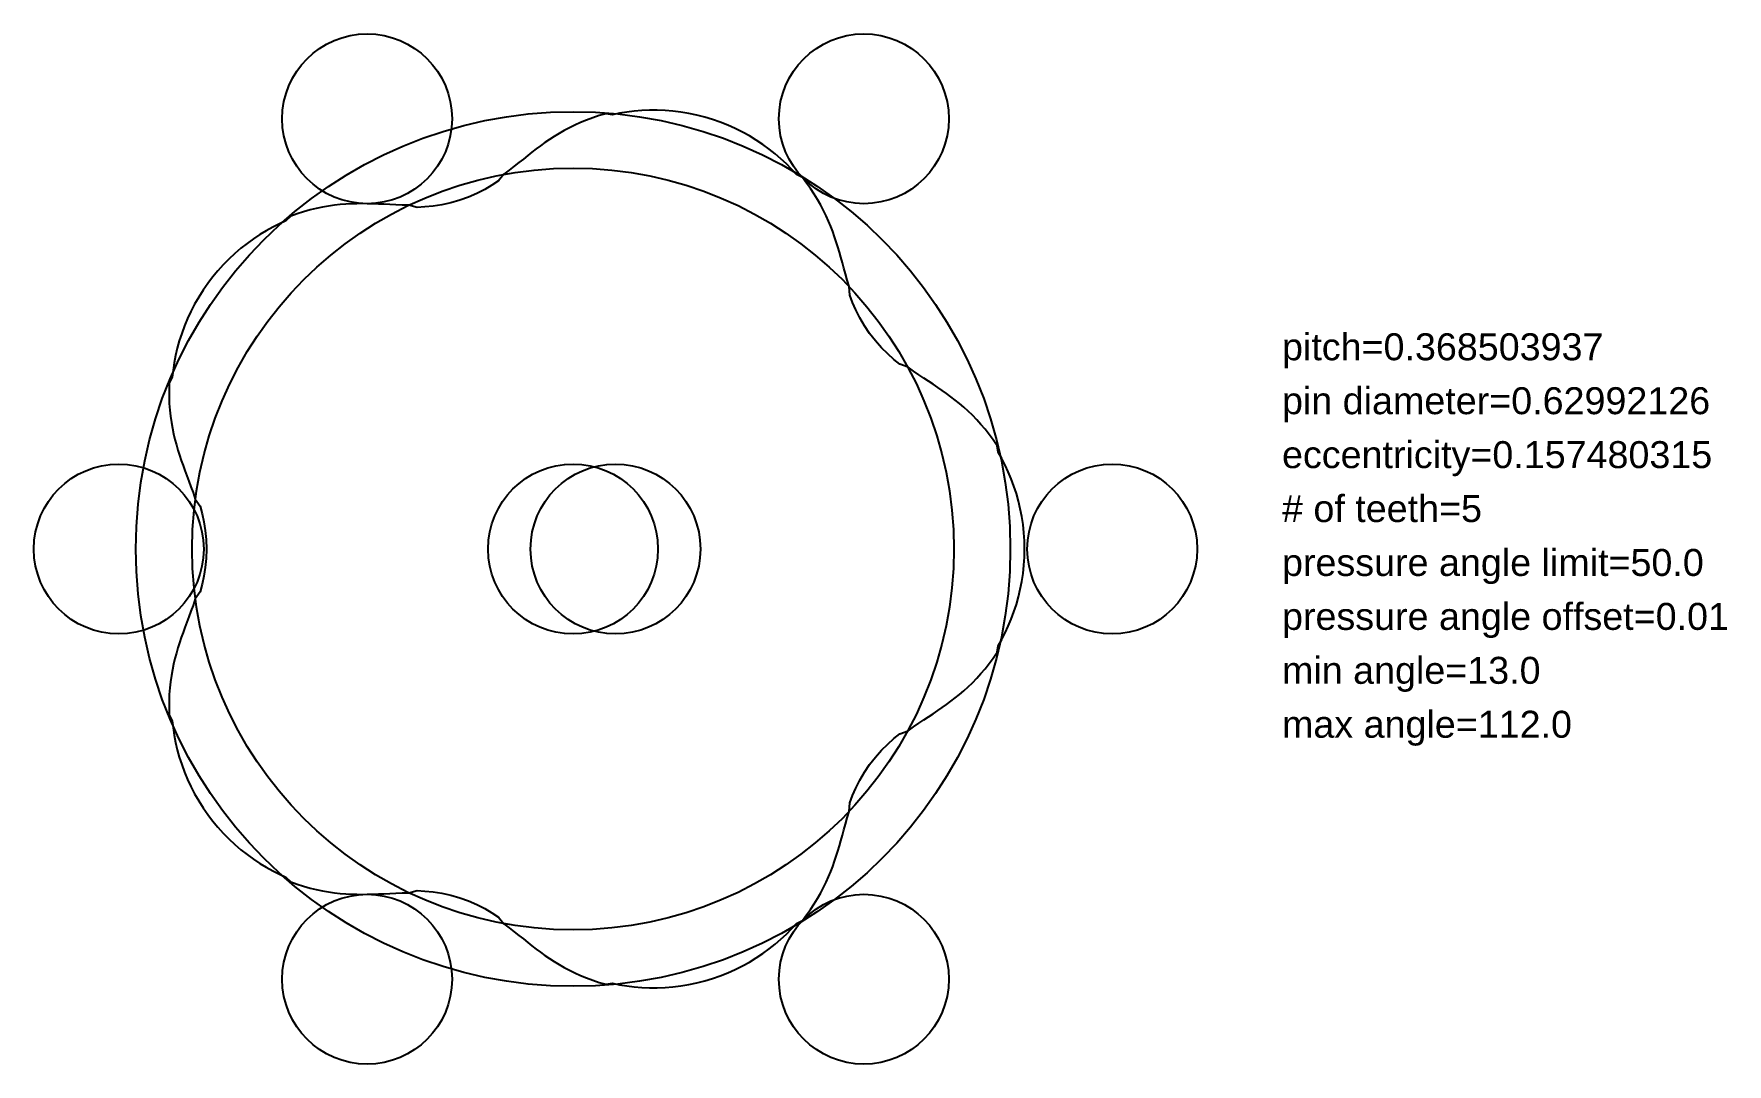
# Model space of a CAD drawing. Extents: x -2.16 to 4.12, y -1.91 to 1.91.
import ezdxf

# ---------------------------------------------------------------- set-up
doc = ezdxf.new("R2010")
doc.units = 0
for name, color, linetype in [('CAM', 1, 'continuous'), ('PRESSURE', 3, 'continuous'), ('ROLLER', 5, 'continuous'), ('TEXT', 2, 'continuous')]:
    doc.layers.add(name, color=color, linetype=linetype)
doc.styles.get("Standard").update_dxf_attribs({"font": 'ARIAL.TTF', "width": 40, "oblique": 50})

msp = doc.modelspace()

# ---------------------------------------------------------------- linework, layer by layer
at = {"layer": 'cam'}
for p, q in [((-0.1509, 1.5723), (-0.1712, 1.5623)), ((-0.1296, 1.5819), (-0.1509, 1.5723)), ((-0.1075, 1.591), (-0.1296, 1.5819)), ((-0.0845, 1.5995), (-0.1075, 1.591)), ((-0.0606, 1.6073), (-0.0845, 1.5995)), ((-0.0359, 1.6144), (-0.0606, 1.6073)), ((-0.0112, 1.6107), (-0.0359, 1.6144)), ((0.0149, 1.6161), (-0.0112, 1.6107)), ((0.0417, 1.6206), (0.0149, 1.6161)), ((0.0692, 1.624), (0.0417, 1.6206)), ((0.0972, 1.6264), (0.0692, 1.624)), ((0.1257, 1.6276), (0.0972, 1.6264)), ((0.1547, 1.6277), (0.1257, 1.6276)), ((0.1839, 1.6265), (0.1547, 1.6277)), ((0.2133, 1.6241), (0.1839, 1.6265)), ((0.2429, 1.6204), (0.2133, 1.6241)), ((0.2724, 1.6155), (0.2429, 1.6204)), ((0.3019, 1.6093), (0.2724, 1.6155)), ((0.3312, 1.6018), (0.3019, 1.6093)), ((0.3601, 1.5931), (0.3312, 1.6018)), ((0.3887, 1.5831), (0.3601, 1.5931)), ((0.4168, 1.572), (0.3887, 1.5831)), ((0.4443, 1.5597), (0.4168, 1.572)), ((-0.2449, 1.5189), (-0.2616, 1.5074)), ((-0.2275, 1.5301), (-0.2449, 1.5189)), ((-0.2095, 1.5411), (-0.2275, 1.5301)), ((-0.1908, 1.5518), (-0.2095, 1.5411)), ((-0.1712, 1.5623), (-0.1908, 1.5518)), ((0.4711, 1.5463), (0.4443, 1.5597)), ((0.4972, 1.5319), (0.4711, 1.5463)), ((0.5224, 1.5165), (0.4972, 1.5319)), ((0.5467, 1.5003), (0.5224, 1.5165)), ((-0.3416, 1.4464), (-0.3582, 1.4332)), ((-0.3255, 1.4592), (-0.3416, 1.4464)), ((-0.3097, 1.4717), (-0.3255, 1.4592)), ((-0.2939, 1.4838), (-0.3097, 1.4717)), ((-0.2779, 1.4957), (-0.2939, 1.4838)), ((-0.2616, 1.5074), (-0.2779, 1.4957)), ((0.5701, 1.4833), (0.5467, 1.5003)), ((0.5924, 1.4655), (0.5701, 1.4833)), ((0.6137, 1.4471), (0.5924, 1.4655)), ((0.6339, 1.4282), (0.6137, 1.4471)), ((-0.4143, 1.3902), (-0.4343, 1.365)), ((-0.3942, 1.4051), (-0.4143, 1.3902)), ((-0.3756, 1.4194), (-0.3942, 1.4051)), ((-0.3582, 1.4332), (-0.3756, 1.4194)), ((0.653, 1.4088), (0.6339, 1.4282)), ((0.671, 1.3891), (0.653, 1.4088)), ((0.6931, 1.3776), (0.671, 1.3891)), ((-0.5139, 1.319), (-0.5451, 1.3054)), ((-0.4849, 1.3339), (-0.5139, 1.319)), ((-0.4584, 1.3494), (-0.4849, 1.3339)), ((-0.4343, 1.365), (-0.4584, 1.3494)), ((0.7089, 1.3573), (0.6931, 1.3776)), ((0.7236, 1.3369), (0.7089, 1.3573)), ((0.7372, 1.3165), (0.7236, 1.3369)), ((-1.1331, 1.2577), (-1.1567, 1.2511)), ((-1.1098, 1.2634), (-1.1331, 1.2577)), ((-1.087, 1.2681), (-1.1098, 1.2634)), ((-1.0646, 1.272), (-1.087, 1.2681)), ((-1.0427, 1.275), (-1.0646, 1.272)), ((-1.0212, 1.2774), (-1.0427, 1.275)), ((-1.0002, 1.2791), (-1.0212, 1.2774)), ((-0.9796, 1.2801), (-1.0002, 1.2791)), ((-0.9593, 1.2807), (-0.9796, 1.2801)), ((-0.9392, 1.2809), (-0.9593, 1.2807)), ((-0.9193, 1.2806), (-0.9392, 1.2809)), ((-0.8994, 1.2801), (-0.9193, 1.2806)), ((-0.8792, 1.2793), (-0.8994, 1.2801)), ((-0.8587, 1.2784), (-0.8792, 1.2793)), ((-0.8375, 1.2774), (-0.8587, 1.2784)), ((-0.8153, 1.2765), (-0.8375, 1.2774)), ((-0.7918, 1.2759), (-0.8153, 1.2765)), ((-0.7668, 1.2756), (-0.7918, 1.2759)), ((-0.7358, 1.2671), (-0.7668, 1.2756)), ((-0.7072, 1.2686), (-0.7358, 1.2671)), ((-0.6766, 1.2716), (-0.7072, 1.2686)), ((-0.6444, 1.2766), (-0.6766, 1.2716)), ((-0.6112, 1.2839), (-0.6444, 1.2766)), ((-0.5778, 1.2935), (-0.6112, 1.2839)), ((-0.5451, 1.3054), (-0.5778, 1.2935)), ((0.7498, 1.2962), (0.7372, 1.3165)), ((0.7613, 1.2759), (0.7498, 1.2962)), ((0.7719, 1.2558), (0.7613, 1.2759)), ((-1.2712, 1.194), (-1.2955, 1.1806)), ((-1.2469, 1.2062), (-1.2712, 1.194)), ((-1.2226, 1.2172), (-1.2469, 1.2062)), ((-1.2048, 1.2346), (-1.2226, 1.2172)), ((-1.1806, 1.2434), (-1.2048, 1.2346)), ((-1.1567, 1.2511), (-1.1806, 1.2434)), ((0.7816, 1.2359), (0.7719, 1.2558)), ((0.7905, 1.2162), (0.7816, 1.2359)), ((0.7986, 1.1967), (0.7905, 1.2162)), ((0.806, 1.1774), (0.7986, 1.1967)), ((-1.3667, 1.1334), (-1.3897, 1.1152)), ((-1.3433, 1.1503), (-1.3667, 1.1334)), ((-1.3195, 1.1661), (-1.3433, 1.1503)), ((-1.2955, 1.1806), (-1.3195, 1.1661)), ((0.8128, 1.1583), (0.806, 1.1774)), ((0.8191, 1.1393), (0.8128, 1.1583)), ((0.8251, 1.1203), (0.8191, 1.1393)), ((-1.4339, 1.0756), (-1.4549, 1.0543)), ((-1.4121, 1.096), (-1.4339, 1.0756)), ((-1.3897, 1.1152), (-1.4121, 1.096)), ((0.8307, 1.1011), (0.8251, 1.1203)), ((0.8362, 1.0818), (0.8307, 1.1011)), ((0.8417, 1.0619), (0.8362, 1.0818)), ((-1.4943, 1.0087), (-1.5126, 0.9846)), ((-1.475, 1.0319), (-1.4943, 1.0087)), ((-1.4549, 1.0543), (-1.475, 1.0319)), ((0.8473, 1.0415), (0.8417, 1.0619)), ((0.8533, 1.0201), (0.8473, 1.0415)), ((0.8599, 0.9976), (0.8533, 1.0201)), ((-1.5299, 0.9597), (-1.546, 0.9342)), ((-1.5126, 0.9846), (-1.5299, 0.9597)), ((0.8674, 0.9737), (0.8599, 0.9976)), ((0.8688, 0.9416), (0.8674, 0.9737)), ((-1.5749, 0.8815), (-1.5875, 0.8545)), ((-1.5611, 0.9081), (-1.5749, 0.8815)), ((-1.546, 0.9342), (-1.5611, 0.9081)), ((0.8792, 0.9148), (0.8688, 0.9416)), ((0.8915, 0.8867), (0.8792, 0.9148)), ((0.9062, 0.8576), (0.8915, 0.8867)), ((-1.5989, 0.8273), (-1.609, 0.7999)), ((-1.5875, 0.8545), (-1.5989, 0.8273)), ((0.9234, 0.8283), (0.9062, 0.8576)), ((0.9428, 0.7994), (0.9234, 0.8283)), ((-1.6179, 0.7723), (-1.6256, 0.7448)), ((-1.609, 0.7999), (-1.6179, 0.7723)), ((0.9642, 0.772), (0.9428, 0.7994)), ((0.9868, 0.7466), (0.9642, 0.772)), ((-1.632, 0.7174), (-1.6372, 0.6902)), ((-1.6256, 0.7448), (-1.632, 0.7174)), ((1.01, 0.7236), (0.9868, 0.7466)), ((1.0329, 0.7032), (1.01, 0.7236)), ((1.0552, 0.6851), (1.0329, 0.7032)), ((-1.6442, 0.6368), (-1.6553, 0.6145)), ((-1.6413, 0.6633), (-1.6442, 0.6368)), ((-1.6372, 0.6902), (-1.6413, 0.6633)), ((1.0853, 0.6739), (1.0552, 0.6851)), ((1.1057, 0.6593), (1.0853, 0.6739)), ((1.125, 0.6461), (1.1057, 0.6593)), ((1.1435, 0.6338), (1.125, 0.6461)), ((1.1612, 0.6221), (1.1435, 0.6338)), ((-1.6553, 0.6145), (-1.6562, 0.5888)), ((-1.6562, 0.5888), (-1.6561, 0.5637)), ((1.1784, 0.6108), (1.1612, 0.6221)), ((1.1951, 0.5995), (1.1784, 0.6108)), ((1.2116, 0.5883), (1.1951, 0.5995)), ((1.2278, 0.5768), (1.2116, 0.5883)), ((1.244, 0.5649), (1.2278, 0.5768)), ((-1.6561, 0.5637), (-1.6551, 0.5392)), ((-1.6551, 0.5392), (-1.6533, 0.5153)), ((-1.6533, 0.5153), (-1.6508, 0.4922)), ((1.26, 0.5525), (1.244, 0.5649)), ((1.2761, 0.5394), (1.26, 0.5525)), ((1.2921, 0.5257), (1.2761, 0.5394)), ((1.3081, 0.5112), (1.2921, 0.5257)), ((1.3241, 0.4959), (1.3081, 0.5112)), ((-1.6508, 0.4922), (-1.6475, 0.4697)), ((-1.6475, 0.4697), (-1.6437, 0.4479)), ((-1.6437, 0.4479), (-1.6393, 0.4267)), ((1.3399, 0.4796), (1.3241, 0.4959)), ((1.3556, 0.4623), (1.3399, 0.4796)), ((1.3711, 0.4441), (1.3556, 0.4623)), ((1.3863, 0.4248), (1.3711, 0.4441)), ((-1.6393, 0.4267), (-1.6343, 0.4062)), ((-1.6343, 0.4062), (-1.629, 0.3862)), ((-1.629, 0.3862), (-1.6233, 0.3668)), ((1.4011, 0.4045), (1.3863, 0.4248)), ((1.4155, 0.3832), (1.4011, 0.4045)), ((1.4196, 0.3587), (1.4155, 0.3832)), ((-1.6233, 0.3668), (-1.6172, 0.3477)), ((-1.6172, 0.3477), (-1.6108, 0.3288)), ((-1.6108, 0.3288), (-1.6042, 0.31)), ((1.4328, 0.3355), (1.4196, 0.3587)), ((1.4454, 0.3113), (1.4328, 0.3355)), ((-1.6042, 0.31), (-1.5972, 0.2911)), ((-1.5972, 0.2911), (-1.59, 0.2718)), ((-1.59, 0.2718), (-1.5825, 0.252)), ((-1.5825, 0.252), (-1.5748, 0.2311)), ((1.4571, 0.2863), (1.4454, 0.3113)), ((1.468, 0.2603), (1.4571, 0.2863)), ((1.478, 0.2336), (1.468, 0.2603)), ((-1.5748, 0.2311), (-1.5669, 0.209)), ((-1.5669, 0.209), (-1.559, 0.1853)), ((1.487, 0.2061), (1.478, 0.2336)), ((1.4949, 0.178), (1.487, 0.2061)), ((-1.559, 0.1853), (-1.5412, 0.1585)), ((-1.5412, 0.1585), (-1.5338, 0.1308)), ((-1.5338, 0.1308), (-1.5273, 0.1008)), ((1.5017, 0.1492), (1.4949, 0.178)), ((1.5074, 0.12), (1.5017, 0.1492)), ((-1.5273, 0.1008), (-1.5221, 0.0686)), ((-1.5221, 0.0686), (-1.5187, 0.0348)), ((1.5118, 0.0903), (1.5074, 0.12)), ((1.515, 0.0604), (1.5118, 0.0903)), ((-1.5187, 0.0348), (-1.5176, 0)), ((1.5169, 0.0303), (1.515, 0.0604)), ((1.5176, 0), (1.5169, 0.0303)), ((1.5169, -0.0303), (1.5176, 0)), ((-1.5187, -0.0348), (-1.5221, -0.0686)), ((-1.5176, 0), (-1.5187, -0.0348)), ((1.5118, -0.0903), (1.515, -0.0604)), ((1.515, -0.0604), (1.5169, -0.0303)), ((-1.5273, -0.1008), (-1.5338, -0.1308)), ((-1.5221, -0.0686), (-1.5273, -0.1008)), ((1.5017, -0.1492), (1.5074, -0.12)), ((1.5074, -0.12), (1.5118, -0.0903)), ((-1.559, -0.1853), (-1.5669, -0.209)), ((-1.5412, -0.1585), (-1.559, -0.1853)), ((-1.5338, -0.1308), (-1.5412, -0.1585)), ((1.487, -0.2061), (1.4949, -0.178)), ((1.4949, -0.178), (1.5017, -0.1492)), ((-1.5748, -0.2311), (-1.5825, -0.252)), ((-1.5669, -0.209), (-1.5748, -0.2311)), ((1.468, -0.2603), (1.478, -0.2336)), ((1.478, -0.2336), (1.487, -0.2061)), ((-1.6042, -0.31), (-1.6108, -0.3288)), ((-1.5972, -0.2911), (-1.6042, -0.31)), ((-1.59, -0.2718), (-1.5972, -0.2911)), ((-1.5825, -0.252), (-1.59, -0.2718)), ((1.4328, -0.3355), (1.4454, -0.3113)), ((1.4454, -0.3113), (1.4571, -0.2863)), ((1.4571, -0.2863), (1.468, -0.2603)), ((-1.6233, -0.3668), (-1.629, -0.3862)), ((-1.6172, -0.3477), (-1.6233, -0.3668)), ((-1.6108, -0.3288), (-1.6172, -0.3477)), ((1.4155, -0.3832), (1.4196, -0.3587)), ((1.4196, -0.3587), (1.4328, -0.3355)), ((-1.6393, -0.4267), (-1.6437, -0.4479)), ((-1.6343, -0.4062), (-1.6393, -0.4267)), ((-1.629, -0.3862), (-1.6343, -0.4062)), ((1.3711, -0.4441), (1.3863, -0.4248)), ((1.3863, -0.4248), (1.4011, -0.4045)), ((1.4011, -0.4045), (1.4155, -0.3832)), ((-1.6508, -0.4922), (-1.6533, -0.5153)), ((-1.6475, -0.4697), (-1.6508, -0.4922)), ((-1.6437, -0.4479), (-1.6475, -0.4697)), ((1.3081, -0.5112), (1.3241, -0.4959)), ((1.3241, -0.4959), (1.3399, -0.4796)), ((1.3399, -0.4796), (1.3556, -0.4623)), ((1.3556, -0.4623), (1.3711, -0.4441)), ((-1.6561, -0.5637), (-1.6562, -0.5888)), ((-1.6551, -0.5392), (-1.6561, -0.5637)), ((-1.6533, -0.5153), (-1.6551, -0.5392)), ((1.2278, -0.5768), (1.244, -0.5649)), ((1.244, -0.5649), (1.26, -0.5525)), ((1.26, -0.5525), (1.2761, -0.5394)), ((1.2761, -0.5394), (1.2921, -0.5257)), ((1.2921, -0.5257), (1.3081, -0.5112)), ((-1.6562, -0.5888), (-1.6553, -0.6145)), ((-1.6553, -0.6145), (-1.6442, -0.6368)), ((1.1435, -0.6338), (1.1612, -0.6221)), ((1.1612, -0.6221), (1.1784, -0.6108)), ((1.1784, -0.6108), (1.1951, -0.5995)), ((1.1951, -0.5995), (1.2116, -0.5883)), ((1.2116, -0.5883), (1.2278, -0.5768)), ((-1.6442, -0.6368), (-1.6413, -0.6633)), ((-1.6413, -0.6633), (-1.6372, -0.6902)), ((-1.6372, -0.6902), (-1.632, -0.7174)), ((1.0329, -0.7032), (1.0552, -0.6851)), ((1.0552, -0.6851), (1.0853, -0.6739)), ((1.0853, -0.6739), (1.1057, -0.6593)), ((1.1057, -0.6593), (1.125, -0.6461)), ((1.125, -0.6461), (1.1435, -0.6338)), ((-1.632, -0.7174), (-1.6256, -0.7448)), ((-1.6256, -0.7448), (-1.6179, -0.7723)), ((0.9642, -0.772), (0.9868, -0.7466)), ((0.9868, -0.7466), (1.01, -0.7236)), ((1.01, -0.7236), (1.0329, -0.7032)), ((-1.6179, -0.7723), (-1.609, -0.7999)), ((-1.609, -0.7999), (-1.5989, -0.8273)), ((0.9234, -0.8283), (0.9428, -0.7994)), ((0.9428, -0.7994), (0.9642, -0.772)), ((-1.5989, -0.8273), (-1.5875, -0.8545)), ((-1.5875, -0.8545), (-1.5749, -0.8815)), ((0.8915, -0.8867), (0.9062, -0.8576)), ((0.9062, -0.8576), (0.9234, -0.8283)), ((-1.5749, -0.8815), (-1.5611, -0.9081)), ((-1.5611, -0.9081), (-1.546, -0.9342)), ((-1.546, -0.9342), (-1.5299, -0.9597)), ((0.8674, -0.9737), (0.8688, -0.9416)), ((0.8688, -0.9416), (0.8792, -0.9148)), ((0.8792, -0.9148), (0.8915, -0.8867)), ((-1.5299, -0.9597), (-1.5126, -0.9846)), ((-1.5126, -0.9846), (-1.4943, -1.0087)), ((0.8533, -1.0201), (0.8599, -0.9976)), ((0.8599, -0.9976), (0.8674, -0.9737)), ((-1.4943, -1.0087), (-1.475, -1.0319)), ((-1.475, -1.0319), (-1.4549, -1.0543)), ((-1.4549, -1.0543), (-1.4339, -1.0756)), ((0.8362, -1.0818), (0.8417, -1.0619)), ((0.8417, -1.0619), (0.8473, -1.0415)), ((0.8473, -1.0415), (0.8533, -1.0201)), ((-1.4339, -1.0756), (-1.4121, -1.096)), ((-1.4121, -1.096), (-1.3897, -1.1152)), ((-1.3897, -1.1152), (-1.3667, -1.1334)), ((0.8191, -1.1393), (0.8251, -1.1203)), ((0.8251, -1.1203), (0.8307, -1.1011)), ((0.8307, -1.1011), (0.8362, -1.0818)), ((-1.3667, -1.1334), (-1.3433, -1.1503)), ((-1.3433, -1.1503), (-1.3195, -1.1661)), ((-1.3195, -1.1661), (-1.2955, -1.1806)), ((-1.2955, -1.1806), (-1.2712, -1.194)), ((0.7986, -1.1967), (0.806, -1.1774)), ((0.806, -1.1774), (0.8128, -1.1583)), ((0.8128, -1.1583), (0.8191, -1.1393)), ((-1.2712, -1.194), (-1.2469, -1.2062)), ((-1.2469, -1.2062), (-1.2226, -1.2172)), ((-1.2226, -1.2172), (-1.2048, -1.2346)), ((-1.2048, -1.2346), (-1.1806, -1.2434)), ((-1.1806, -1.2434), (-1.1567, -1.2511)), ((-1.1567, -1.2511), (-1.1331, -1.2577)), ((0.7613, -1.2759), (0.7719, -1.2558)), ((0.7719, -1.2558), (0.7816, -1.2359)), ((0.7816, -1.2359), (0.7905, -1.2162)), ((0.7905, -1.2162), (0.7986, -1.1967)), ((-1.1331, -1.2577), (-1.1098, -1.2634)), ((-1.1098, -1.2634), (-1.087, -1.2681)), ((-1.087, -1.2681), (-1.0646, -1.272)), ((-1.0646, -1.272), (-1.0427, -1.275)), ((-1.0427, -1.275), (-1.0212, -1.2774)), ((-1.0212, -1.2774), (-1.0002, -1.2791)), ((-1.0002, -1.2791), (-0.9796, -1.2801)), ((-0.9796, -1.2801), (-0.9593, -1.2807)), ((-0.9593, -1.2807), (-0.9392, -1.2809)), ((-0.9392, -1.2809), (-0.9193, -1.2806)), ((-0.9193, -1.2806), (-0.8994, -1.2801)), ((-0.8994, -1.2801), (-0.8792, -1.2793)), ((-0.8792, -1.2793), (-0.8587, -1.2784)), ((-0.8587, -1.2784), (-0.8375, -1.2774)), ((-0.8375, -1.2774), (-0.8153, -1.2765)), ((-0.8153, -1.2765), (-0.7918, -1.2759)), ((-0.7918, -1.2759), (-0.7668, -1.2756)), ((-0.7668, -1.2756), (-0.7358, -1.2671)), ((-0.7358, -1.2671), (-0.7072, -1.2686)), ((-0.7072, -1.2686), (-0.6766, -1.2716)), ((-0.6766, -1.2716), (-0.6444, -1.2766)), ((-0.6444, -1.2766), (-0.6112, -1.2839)), ((-0.6112, -1.2839), (-0.5778, -1.2935)), ((-0.5778, -1.2935), (-0.5451, -1.3054)), ((-0.5451, -1.3054), (-0.5139, -1.319)), ((0.7236, -1.3369), (0.7372, -1.3165)), ((0.7372, -1.3165), (0.7498, -1.2962)), ((0.7498, -1.2962), (0.7613, -1.2759)), ((-0.5139, -1.319), (-0.4849, -1.3339)), ((-0.4849, -1.3339), (-0.4584, -1.3494)), ((-0.4584, -1.3494), (-0.4343, -1.365)), ((-0.4343, -1.365), (-0.4143, -1.3902)), ((0.671, -1.3891), (0.6931, -1.3776)), ((0.6931, -1.3776), (0.7089, -1.3573)), ((0.7089, -1.3573), (0.7236, -1.3369)), ((-0.4143, -1.3902), (-0.3942, -1.4051)), ((-0.3942, -1.4051), (-0.3756, -1.4194)), ((-0.3756, -1.4194), (-0.3582, -1.4332)), ((-0.3582, -1.4332), (-0.3416, -1.4464)), ((0.6137, -1.4471), (0.6339, -1.4282)), ((0.6339, -1.4282), (0.653, -1.4088)), ((0.653, -1.4088), (0.671, -1.3891)), ((-0.3416, -1.4464), (-0.3255, -1.4592)), ((-0.3255, -1.4592), (-0.3097, -1.4717)), ((-0.3097, -1.4717), (-0.2939, -1.4838)), ((-0.2939, -1.4838), (-0.2779, -1.4957)), ((-0.2779, -1.4957), (-0.2616, -1.5074)), ((-0.2616, -1.5074), (-0.2449, -1.5189)), ((0.5224, -1.5165), (0.5467, -1.5003)), ((0.5467, -1.5003), (0.5701, -1.4833)), ((0.5701, -1.4833), (0.5924, -1.4655)), ((0.5924, -1.4655), (0.6137, -1.4471)), ((-0.2449, -1.5189), (-0.2275, -1.5301)), ((-0.2275, -1.5301), (-0.2095, -1.5411)), ((-0.2095, -1.5411), (-0.1908, -1.5518)), ((-0.1908, -1.5518), (-0.1712, -1.5623)), ((-0.1712, -1.5623), (-0.1509, -1.5723)), ((0.4168, -1.572), (0.4443, -1.5597)), ((0.4443, -1.5597), (0.4711, -1.5463)), ((0.4711, -1.5463), (0.4972, -1.5319)), ((0.4972, -1.5319), (0.5224, -1.5165)), ((-0.1509, -1.5723), (-0.1296, -1.5819)), ((-0.1296, -1.5819), (-0.1075, -1.591)), ((-0.1075, -1.591), (-0.0845, -1.5995)), ((-0.0845, -1.5995), (-0.0606, -1.6073)), ((-0.0606, -1.6073), (-0.0359, -1.6144)), ((-0.0359, -1.6144), (-0.0112, -1.6107)), ((-0.0112, -1.6107), (0.0149, -1.6161)), ((0.0149, -1.6161), (0.0417, -1.6206)), ((0.0417, -1.6206), (0.0692, -1.624)), ((0.0692, -1.624), (0.0972, -1.6264)), ((0.0972, -1.6264), (0.1257, -1.6276)), ((0.1257, -1.6276), (0.1547, -1.6277)), ((0.1547, -1.6277), (0.1839, -1.6265)), ((0.1839, -1.6265), (0.2133, -1.6241)), ((0.2133, -1.6241), (0.2429, -1.6204)), ((0.2429, -1.6204), (0.2724, -1.6155)), ((0.2724, -1.6155), (0.3019, -1.6093)), ((0.3019, -1.6093), (0.3312, -1.6018)), ((0.3312, -1.6018), (0.3601, -1.5931)), ((0.3601, -1.5931), (0.3887, -1.5831)), ((0.3887, -1.5831), (0.4168, -1.572))]:
    msp.add_line(p, q, dxfattribs=at)
msp.add_circle((-0.1575, 0), 0.315, dxfattribs=at)
at = {"layer": 'pressure'}
for radius in [1.6219, 1.4128]:
    msp.add_circle((-0.1575, 0), radius, dxfattribs=at)
at = {"layer": 'roller'}
for centre in [(-0.9213, 1.5957), (0.9213, 1.5957), (-1.8425, 0), (0, 0), (1.8425, 0), (-0.9213, -1.5957), (0.9213, -1.5957)]:
    msp.add_circle(centre, 0.315, dxfattribs=at)

# ---------------------------------------------------------------- texts
at = {"layer": 'text'}
for s, p in [('pitch=0.368503937', (2.4724, 0.7)), ('pin diameter=0.62992126', (2.4724, 0.5)), ('eccentricity=0.157480315', (2.4724, 0.3)), ('# of teeth=5', (2.4724, 0.1)), ('pressure angle limit=50.0', (2.4724, -0.1)), ('pressure angle offset=0.01', (2.4724, -0.3)), ('min angle=13.0', (2.4724, -0.5)), ('max angle=112.0', (2.4724, -0.7))]:
    msp.add_text(s, height=0.1, dxfattribs=at).set_placement(p)

doc.saveas('drawing.dxf')
